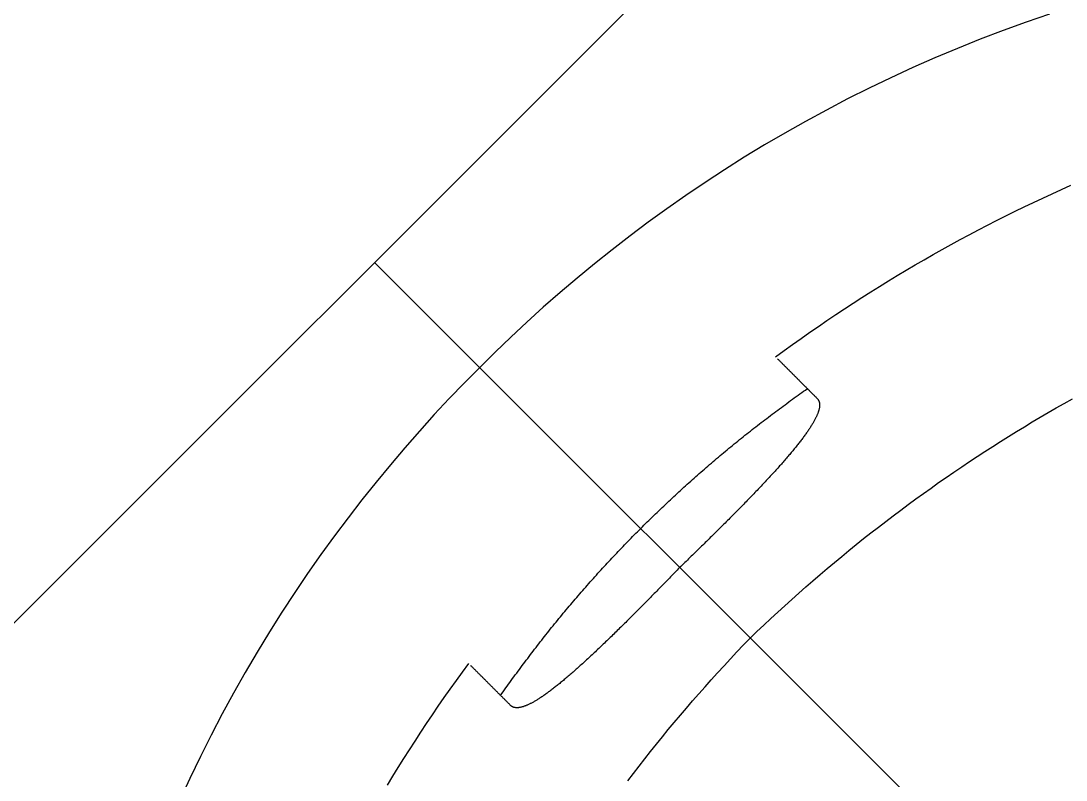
# Model space of a CAD drawing. Header units: metres. Extents: x 630750 to 860239, y 578133 to 726633.
# Drawn here: x 708228.69 to 708245.55, y 673601.86 to 673614.12 of the extents above; entities that cross this region are included whole.
import ezdxf

# ---------------------------------------------------------------- set-up
doc = ezdxf.new("R2010")
doc.units = ezdxf.units.M
doc.header["$LTSCALE"] = 300
doc.linetypes.add('3$0$업무시설_xr-base$0$CONTINOUS', pattern=[0])
for name, color, linetype in [('3$0$A-CON', 2, 'Continuous'), ('3$0$A-WALL-CONC', 2, 'Continuous'), ('3$0$KUK-TOILET-fu', 6, 'Continuous')]:
    doc.layers.add(name, color=color, linetype=linetype)

# ---------------------------------------------------------------- blocks, each defined once
blk = doc.blocks.new('3$0$con2')
at = {"layer": '3$0$A-WALL-CONC', "linetype": '3$0$업무시설_xr-base$0$CONTINOUS'}
h = blk.add_hatch(color=251, dxfattribs=at)
h.dxf.hatch_style = 1
edge = h.paths.add_edge_path(flags=17)
edge.add_arc((-134345.858, -276172.156), 450, 0, 360)
h.paths.add_polyline_path([(-156156.583, -311179.88), (-156334.967, -311089.442), (-156922.815, -312248.94), (-156744.43, -312339.378)], flags=16)
h.paths.add_polyline_path([(-157332.277, -313498.876), (-157510.662, -313408.438), (-158053.29, -314478.744), (-157874.905, -314569.182)], flags=16)
h.paths.add_polyline_path([(-94657.594, -334034.689), (-94715.668, -334226.072), (-93739.615, -334522.248), (-93681.541, -334330.865)], flags=17)
h.paths.add_polyline_path([(-111499.305, -328924.21), (-111557.378, -329115.593), (-110581.325, -329411.769), (-110523.251, -329220.386)], flags=17)
h.paths.add_polyline_path([(-109394.092, -329563.02), (-109452.165, -329754.403), (-108476.112, -330050.579), (-108418.038, -329859.196)], flags=17)
h.paths.add_polyline_path([(-107288.879, -330201.83), (-107346.952, -330393.213), (-106370.899, -330689.389), (-106312.825, -330498.006)], flags=17)
h.paths.add_polyline_path([(-105183.666, -330840.64), (-105241.739, -331032.023), (-104265.686, -331328.199), (-104207.612, -331136.816)], flags=17)
h.paths.add_polyline_path([(-103078.453, -331479.45), (-103136.526, -331670.833), (-102160.473, -331967.009), (-102102.399, -331775.626)], flags=16)
h.paths.add_polyline_path([(-100973.24, -332118.26), (-101031.313, -332309.643), (-100055.26, -332605.819), (-99997.186, -332414.436)], flags=16)
h.paths.add_polyline_path([(-98868.027, -332757.07), (-98926.1, -332948.453), (-97950.047, -333244.629), (-97891.973, -333053.246)], flags=16)
h.paths.add_polyline_path([(-96762.814, -333395.88), (-96820.887, -333587.263), (-95844.834, -333883.439), (-95786.76, -333692.056)], flags=16)
edge = h.paths.add_edge_path(flags=17)
edge.add_arc((-134345.856, -286072.182), 450, 0, 360)
h.paths.add_polyline_path([(-143845.859, -275922.157), (-143845.859, -275872.157), (-144545.853, -275872.157), (-144545.853, -286422.157), (-141345.854, -286422.157), (-141345.854, -286222.157), (-143845.853, -286222.157), (-143845.853, -285772.161), (-144345.853, -285772.161), (-144345.853, -276572.157), (-143845.853, -276572.157), (-143845.853, -276122.157), (-141745.853, -276122.157), (-141345.854, -276122.157), (-141345.854, -275922.157)], flags=17)
h.paths.add_polyline_path([(-104645.857, -260722.156), (-107545.856, -260722.155), (-107545.856, -260922.155), (-104645.857, -260922.156)], flags=16)
h.paths.add_polyline_path([(-105845.857, -322372.155), (-105845.857, -325422.155), (-105555.857, -325422.155), (-105555.857, -325222.155), (-105645.857, -325222.155), (-105645.857, -322572.155), (-99445.857, -322572.155), (-99445.857, -325222.155), (-104555.857, -325222.155), (-104555.857, -325422.155), (-99245.857, -325422.155), (-99245.857, -322372.155)], flags=17)
edge = h.paths.add_edge_path(flags=17)
edge.add_arc((-99495.856, -295972.156), 450, 0, 360)
edge = h.paths.add_edge_path(flags=17)
edge.add_arc((-114495.858, -312472.156), 450, 0, 360)
edge = h.paths.add_edge_path(flags=17)
edge.add_arc((-114495.858, -319072.156), 450, 0, 360)
edge = h.paths.add_edge_path(flags=16)
edge.add_arc((-114545.858, -327472.156), 400, 0, 360)
h.paths.add_polyline_path([(-99895.856, -302172.155), (-99095.856, -302172.155), (-99095.856, -302972.155), (-99895.856, -302972.155)], flags=17)
h.paths.add_polyline_path([(-92295.858, -302072.156), (-91595.858, -302072.156), (-91595.858, -303072.156), (-92295.858, -303072.156)], flags=17)
h.paths.add_polyline_path([(-92295.858, -311972.156), (-91595.858, -311972.156), (-91595.858, -312972.156), (-92295.858, -312972.156)], flags=17)
edge = h.paths.add_edge_path()
edge.add_arc((-127717.72, -334910.624), 400, 0, 360)
h.paths.add_polyline_path([(-166745.858, -285572.156), (-165945.858, -285572.156), (-165945.858, -286372.156), (-166745.858, -286372.156)], flags=16)
h.paths.add_polyline_path([(-151620.101, -327239.629), (-152385.633, -327007.334), (-152617.927, -327772.866), (-151852.395, -328005.161)], flags=16)
h.paths.add_polyline_path([(-164251.379, -323406.769), (-165016.911, -323174.474), (-165249.205, -323940.006), (-164483.673, -324172.301)], flags=17)
h.paths.add_polyline_path([(-165728.136, -305715.747), (-166493.668, -305483.453), (-166725.962, -306248.985), (-165960.43, -306481.279)], flags=16)
h.paths.add_polyline_path([(-170567.018, -321490.339), (-171332.55, -321258.044), (-171564.844, -322023.576), (-170799.312, -322255.871)], flags=17)
h.paths.add_polyline_path([(-166745.856, -295572.154), (-165945.856, -295572.154), (-165945.856, -296372.154), (-166745.856, -296372.154)], flags=16)
edge = h.paths.add_edge_path(flags=16)
edge.add_arc((-137840, -314543.935), 450, 0, 360)
edge = h.paths.add_edge_path(flags=16)
edge.add_arc((-128366.542, -317418.58), 450, 0, 360)
h.paths.add_polyline_path([(-146814.546, -311402.673), (-147580.078, -311170.379), (-147812.373, -311935.911), (-147046.841, -312168.205)], flags=16)
h.paths.add_polyline_path([(-182399.099, -318004.491), (-183068.939, -317801.233), (-183272.197, -318471.073), (-182602.357, -318674.331)], flags=16)
h.paths.add_polyline_path([(-183245.858, -305522.156), (-182545.858, -305522.156), (-182545.858, -306222.156), (-183245.858, -306222.156)], flags=16)
h.paths.add_polyline_path([(-183245.858, -295622.156), (-182545.858, -295622.156), (-182545.858, -296322.156), (-183245.858, -296322.156)], flags=17)
h.paths.add_polyline_path([(-183245.858, -285722.156), (-182545.858, -285722.156), (-182545.858, -286422.156), (-183245.858, -286422.156)], flags=17)
h.paths.add_polyline_path([(-183245.858, -280472.154), (-182545.858, -280472.154), (-182545.858, -281172.154), (-183245.858, -281172.154)], flags=17)
h.paths.add_polyline_path([(-167847.824, -312701.227), (-168613.356, -312468.932), (-168845.65, -313234.464), (-168080.118, -313466.759)], flags=17)
h.paths.add_polyline_path([(-173995.858, -310859.87), (-173195.858, -310859.87), (-173195.858, -311659.87), (-173995.858, -311659.87)], flags=16)
h.paths.add_polyline_path([(-173995.858, -305472.156), (-173195.858, -305472.156), (-173195.858, -306272.156), (-173995.858, -306272.156)], flags=16)
edge = h.paths.add_edge_path(flags=17)
edge.add_arc((-130500.747, -324451.906), 450, 0, 360)
edge = h.paths.add_edge_path(flags=17)
edge.add_arc((-139974.207, -321577.262), 450, 0, 360)
h.paths.add_polyline_path([(-148948.752, -318435.999), (-149714.284, -318203.704), (-149946.579, -318969.236), (-149181.047, -319201.531)], flags=16)
h.paths.add_polyline_path([(-173995.858, -295572.156), (-173195.858, -295572.156), (-173195.858, -296372.156), (-173995.858, -296372.156)], flags=16)
h.paths.add_polyline_path([(-173995.858, -285672.156), (-173195.858, -285672.156), (-173195.858, -286472.156), (-173995.858, -286472.156)], flags=16)
h.paths.add_polyline_path([(-164445.853, -276572.156), (-163645.853, -276572.156), (-163645.853, -275772.156), (-164445.853, -275772.156)], flags=16)
h.paths.add_polyline_path([(-173945.858, -276472.156), (-173345.858, -276472.156), (-173345.858, -275872.156), (-173945.858, -275872.156)], flags=17)
h.paths.add_polyline_path([(-144645.853, -302172.155), (-143845.853, -302172.155), (-143845.853, -302972.155), (-144645.853, -302972.155)], flags=17)
h.paths.add_polyline_path([(-144645.853, -295572.155), (-143845.853, -295572.155), (-143845.853, -296372.155), (-144645.853, -296372.155)], flags=16)
h.paths.add_polyline_path([(-99845.856, -327072.155), (-99045.856, -327072.155), (-99045.856, -327872.155), (-99845.856, -327872.155)], flags=16)
h.paths.add_polyline_path([(-154445.853, -302272.155), (-153845.853, -302272.155), (-153845.853, -302872.155), (-154445.853, -302872.155)], flags=17)
edge = h.paths.add_edge_path(flags=17)
edge.add_arc((-124445.856, -286072.156), 350, 0, 360)
edge = h.paths.add_edge_path(flags=17)
edge.add_arc((-124445.856, -295972.155), 350, 0, 360)
edge = h.paths.add_edge_path(flags=17)
edge.add_arc((-134345.855, -302572.155), 350, 0, 360)
edge = h.paths.add_edge_path(flags=17)
edge.add_arc((-134345.855, -295972.155), 350, 0, 360)
h.paths.add_polyline_path([(-92345.858, -253222.152), (-91645.858, -253222.152), (-91645.858, -253922.152), (-92345.858, -253922.152)], flags=17)
h.paths.add_polyline_path([(-173995.858, -253222.152), (-173295.858, -253222.152), (-173295.858, -253922.152), (-173995.858, -253922.152)], flags=17)
h.paths.add_polyline_path([(-92345.858, -333872.156), (-91645.858, -333872.156), (-91645.858, -334572.156), (-92345.858, -334572.156)], flags=17)
h.paths.add_polyline_path([(-92395.858, -327072.156), (-91645.858, -327072.156), (-91645.858, -327872.156), (-92395.858, -327872.156)], flags=16)
h.paths.add_polyline_path([(-92295.858, -318572.156), (-91595.858, -318572.156), (-91595.858, -319572.156), (-92295.858, -319572.156)], flags=17)
edge = h.paths.add_edge_path(flags=17)
edge.add_arc((-107945.858, -329272.156), 450, 0, 360)
edge = h.paths.add_edge_path(flags=17)
edge.add_arc((-107945.858, -295972.156), 500, 0, 360)
h.paths.add_polyline_path([(-108345.858, -318572.156), (-107545.858, -318572.156), (-107545.858, -319572.156), (-108345.858, -319572.156)], flags=17)
h.paths.add_polyline_path([(-108345.858, -311972.156), (-107545.858, -311972.156), (-107545.858, -312972.156), (-108345.858, -312972.156)], flags=17)
h.paths.add_polyline_path([(-108345.858, -302072.156), (-107545.858, -302072.156), (-107545.858, -303072.156), (-108345.858, -303072.156)], flags=17)
h.paths.add_polyline_path([(-124845.86, -253172.156), (-124045.86, -253172.156), (-124045.86, -253972.156), (-124845.86, -253972.156)], flags=17)
h.paths.add_polyline_path([(-144645.858, -253172.156), (-143845.858, -253172.156), (-143845.858, -253972.156), (-144645.858, -253972.156)], flags=17)
h.paths.add_polyline_path([(-164445.607, -253172.156), (-163645.607, -253172.156), (-163645.607, -253972.156), (-164445.607, -253972.156)], flags=17)
h.paths.add_polyline_path([(-114945.858, -253172.156), (-114145.858, -253172.156), (-114145.858, -253972.156), (-114945.858, -253972.156)], flags=17)
h.paths.add_polyline_path([(-134645.858, -253272.156), (-134045.858, -253272.156), (-134045.858, -253872.156), (-134645.858, -253872.156)], flags=17)
h.paths.add_polyline_path([(-154445.858, -253272.156), (-153845.858, -253272.156), (-153845.858, -253872.156), (-154445.858, -253872.156)], flags=17)
h.paths.add_polyline_path([(-99745.858, -253272.156), (-99145.858, -253272.156), (-99145.858, -253872.156), (-99745.858, -253872.156)], flags=17)
h.paths.add_polyline_path([(-108345.858, -253172.156), (-107545.858, -253172.156), (-107545.858, -253972.156), (-108345.858, -253972.156)], flags=17)
h.paths.add_polyline_path([(-92295.858, -295622.156), (-91595.858, -295622.156), (-91595.858, -296322.156), (-92295.858, -296322.156)], flags=17)
h.paths.add_polyline_path([(-92295.858, -285722.156), (-91595.858, -285722.156), (-91595.858, -286422.156), (-92295.858, -286422.156)], flags=17)
h.paths.add_polyline_path([(-92295.858, -275822.156), (-91595.858, -275822.156), (-91595.858, -276522.156), (-92295.858, -276522.156)], flags=17)
h.paths.add_polyline_path([(-92295.858, -269222.156), (-91595.858, -269222.156), (-91595.858, -269922.156), (-92295.858, -269922.156)], flags=17)
h.paths.add_polyline_path([(-92295.858, -260722.156), (-91595.858, -260722.156), (-91595.858, -261422.156), (-92295.858, -261422.156)], flags=17)
h.paths.add_polyline_path([(-99845.858, -331472.156), (-99045.858, -331472.156), (-99045.858, -332272.156), (-99845.858, -332272.156)], flags=16)
h.paths.add_polyline_path([(-114945.858, -285672.156), (-114145.858, -285672.156), (-114145.858, -286472.156), (-114945.858, -286472.156)], flags=16)
h.paths.add_polyline_path([(-174045.858, -269172.156), (-173245.858, -269172.156), (-173245.858, -269972.156), (-174045.858, -269972.156)], flags=16)
h.paths.add_polyline_path([(-174045.858, -260672.156), (-173245.858, -260672.156), (-173245.858, -261472.156), (-174045.858, -261472.156)], flags=16)
edge = h.paths.add_edge_path(flags=17)
edge.add_arc((-124445.858, -276172.156), 450, 0, 360)
edge = h.paths.add_edge_path(flags=17)
edge.add_arc((-114545.858, -295972.156), 450, 0, 360)
edge = h.paths.add_edge_path(flags=17)
edge.add_arc((-114545.858, -302572.156), 450, 0, 360)
h.paths.add_polyline_path([(-114945.858, -269172.156), (-114145.858, -269172.156), (-114145.858, -269972.156), (-114945.858, -269972.156)], flags=16)
h.paths.add_polyline_path([(-100595.858, -260722.156), (-99795.858, -260722.156), (-99795.858, -261522.156), (-100595.858, -261522.156)], flags=17)
h.paths.add_polyline_path([(-114945.858, -260672.156), (-114145.858, -260672.156), (-114145.858, -261472.156), (-114945.858, -261472.156)], flags=16)
h.paths.add_polyline_path([(-108345.856, -285672.155), (-107545.856, -285672.155), (-107545.856, -286472.155), (-108345.856, -286472.155)], flags=16)
h.paths.add_polyline_path([(-99895.856, -285672.155), (-99095.856, -285672.155), (-99095.856, -286472.155), (-99895.856, -286472.155)], flags=16)
h.paths.add_polyline_path([(-99895.856, -275772.155), (-99095.856, -275772.155), (-99095.856, -276572.155), (-99895.856, -276572.155)], flags=16)
h.paths.add_polyline_path([(-108345.856, -275772.155), (-107545.856, -275772.155), (-107545.856, -276572.155), (-108345.856, -276572.155)], flags=16)
h.paths.add_polyline_path([(-114945.856, -275772.155), (-114145.856, -275772.155), (-114145.856, -276572.155), (-114945.856, -276572.155)], flags=16)
h.paths.add_polyline_path([(-124845.856, -260672.155), (-124045.856, -260672.155), (-124045.856, -261472.155), (-124845.856, -261472.155)], flags=16)
h.paths.add_polyline_path([(-134745.856, -260672.155), (-133945.856, -260672.155), (-133945.856, -261472.155), (-134745.856, -261472.155)], flags=16)
h.paths.add_polyline_path([(-144645.856, -260672.155), (-143845.856, -260672.155), (-143845.856, -261472.155), (-144645.856, -261472.155)], flags=16)
h.paths.add_polyline_path([(-154545.856, -260672.155), (-153745.856, -260672.155), (-153745.856, -261472.155), (-154545.856, -261472.155)], flags=16)
h.paths.add_polyline_path([(-154545.856, -269172.155), (-153745.856, -269172.155), (-153745.856, -269972.155), (-154545.856, -269972.155)], flags=16)
h.paths.add_polyline_path([(-144645.856, -269172.155), (-143845.856, -269172.155), (-143845.856, -269972.155), (-144645.856, -269972.155)], flags=16)
h.paths.add_polyline_path([(-134745.856, -269172.155), (-133945.856, -269172.155), (-133945.856, -269972.155), (-134745.856, -269972.155)], flags=16)
h.paths.add_polyline_path([(-124845.856, -269172.155), (-124045.856, -269172.155), (-124045.856, -269972.155), (-124845.856, -269972.155)], flags=16)
h.paths.add_polyline_path([(-99895.856, -269172.155), (-99095.856, -269172.155), (-99095.856, -269972.155), (-99895.856, -269972.155)], flags=16)
edge = h.paths.add_edge_path(flags=17)
edge.add_arc((-142631.076, -330333.035), 450, 0, 360)
h.paths.add_polyline_path([(-92245.856, -248122.155), (-91645.856, -248122.155), (-91645.856, -248722.155), (-92245.856, -248722.155)], flags=16)
h.paths.add_polyline_path([(-154545.853, -275772.155), (-153745.853, -275772.155), (-153745.853, -276572.155), (-154545.853, -276572.155)], flags=16)
h.paths.add_polyline_path([(-181495.856, -275872.155), (-180895.856, -275872.155), (-180895.856, -276472.155), (-181495.856, -276472.155)], flags=17)
h.paths.add_polyline_path([(-181495.856, -269272.155), (-180895.856, -269272.155), (-180895.856, -269872.155), (-181495.856, -269872.155)], flags=17)
h.paths.add_polyline_path([(-181495.856, -260772.155), (-180895.856, -260772.155), (-180895.856, -261372.155), (-181495.856, -261372.155)], flags=17)
h.paths.add_polyline_path([(-99745.856, -248122.155), (-99145.856, -248122.155), (-99145.856, -248722.155), (-99745.856, -248722.155)], flags=16)
h.paths.add_polyline_path([(-108245.856, -248122.155), (-107645.856, -248122.155), (-107645.856, -248722.155), (-108245.856, -248722.155)], flags=16)
h.paths.add_polyline_path([(-114845.856, -248122.155), (-114245.856, -248122.155), (-114245.856, -248722.155), (-114845.856, -248722.155)], flags=16)
h.paths.add_polyline_path([(-124745.856, -248122.155), (-124145.856, -248122.155), (-124145.856, -248722.155), (-124745.856, -248722.155)], flags=16)
h.paths.add_polyline_path([(-134645.856, -248122.155), (-134045.856, -248122.155), (-134045.856, -248722.155), (-134645.856, -248722.155)], flags=16)
h.paths.add_polyline_path([(-144545.856, -248122.155), (-143945.856, -248122.155), (-143945.856, -248722.155), (-144545.856, -248722.155)], flags=16)
h.paths.add_polyline_path([(-154445.856, -248122.155), (-153845.856, -248122.155), (-153845.856, -248722.155), (-154445.856, -248722.155)], flags=16)
h.paths.add_polyline_path([(-164345.856, -248122.155), (-163745.856, -248122.155), (-163745.856, -248722.155), (-164345.856, -248722.155)], flags=16)
h.paths.add_polyline_path([(-173945.856, -248122.155), (-173345.856, -248122.155), (-173345.856, -248722.155), (-173945.856, -248722.155)], flags=16)
h.paths.add_polyline_path([(-181495.856, -248122.155), (-180895.856, -248122.155), (-180895.856, -248722.155), (-181495.856, -248722.155)], flags=17)
h.paths.add_polyline_path([(-156129.819, -308837.283), (-156275.205, -309124.049), (-155530.069, -309501.822), (-155767.469, -309970.08), (-155589.079, -310060.508), (-155031.87, -308961.442), (-158742.65, -307835.436), (-158800.724, -308026.819), (-158705.032, -308055.856), (-159053.474, -309204.154), (-159149.166, -309175.117), (-159207.239, -309366.5), (-159111.548, -309395.537), (-160940.867, -315424.101), (-163476.692, -314654.625), (-161647.373, -308626.061), (-160164.154, -309076.131), (-160106.081, -308884.748), (-161589.299, -308434.678), (-161240.857, -307286.38), (-159757.639, -307736.451), (-159699.565, -307545.068), (-161374.166, -307036.923), (-163726.149, -314787.935), (-158751.162, -316297.554), (-158462.755, -315728.692), (-158641.134, -315638.244), (-158853.666, -316057.445), (-160749.484, -315482.175), (-158513.649, -308113.929)], flags=16)
h.paths.add_polyline_path([(-164195.856, -268622.155), (-164395.856, -268622.155), (-164395.856, -260722.155), (-161345.856, -260722.155), (-161345.856, -269922.155), (-164395.856, -269922.155), (-164395.856, -269622.155), (-164195.856, -269622.155), (-164195.856, -269722.155), (-161545.856, -269722.155), (-161545.856, -267322.155), (-163095.856, -267322.155), (-163095.856, -267122.155), (-161545.856, -267122.155), (-161545.856, -260922.155), (-164195.856, -260922.155), (-164195.856, -267122.155), (-164095.856, -267122.155), (-164095.856, -267322.155), (-164195.856, -267322.155)], flags=16)
h.paths.add_polyline_path([(-133745.855, -297419.015), (-133445.855, -297419.015), (-133445.858, -294772.158), (-133745.858, -294772.158)], flags=16)
h.paths.add_polyline_path([(-174045.856, -269972.155), (-174045.856, -269172.155), (-173245.856, -269172.155), (-173245.856, -269972.155)], flags=16)
edge = h.paths.add_edge_path()
edge.add_line((-92095.862, -249472.154), (-92095.867, -249672.154))
edge.add_line((-92095.862, -249472.154), (-92095.862, -249672.154))
edge.add_line((-92095.862, -249472.154), (-92095.857, -249672.154))
edge.add_line((-107745.856, -269122.154), (-107945.856, -269122.154))
edge.add_line((-107945.856, -266622.156), (-107745.856, -266622.156))
edge.add_line((-107945.856, -265972.156), (-107945.857, -266622.156))
edge.add_line((-107945.856, -269122.154), (-107945.856, -269672.156))
edge.add_line((-107745.856, -269472.156), (-107745.856, -269122.154))
edge.add_line((-107745.857, -266622.156), (-107745.856, -265972.156))
edge.add_arc((-131699.447, -252472.154), 9200, 49.5048679, 89.9999998)
edge.add_line((-91895.856, -331197.156), (-91595.858, -331197.156))
edge.add_line((-91595.858, -321272.156), (-91895.856, -321272.156))
edge.add_line((-102295.856, -264497.155), (-102095.856, -264497.155))
edge.add_line((-102295.856, -263497.155), (-102095.856, -263497.155))
edge.add_line((-102095.856, -264497.155), (-102095.856, -264872.155))
edge.add_line((-102095.856, -262922.155), (-102095.856, -263497.155))
edge.add_line((-102295.856, -264497.155), (-102295.856, -264672.155))
edge.add_line((-102295.856, -263122.155), (-102295.856, -263497.155))
edge.add_line((-102095.856, -264872.155), (-103745.856, -264872.155))
edge.add_line((-102295.856, -264672.155), (-103745.856, -264672.155))
edge.add_line((-112628.464, -328581.576), (-113861.43, -328207.442))
edge.add_line((-112686.538, -328772.959), (-112628.464, -328581.576))
edge.add_line((-113989.848, -328377.48), (-112686.538, -328772.959))
edge.add_line((-91895.856, -334572.156), (-91895.856, -334872.719))
edge.add_line((-91895.856, -334872.719), (-92552.38, -334673.502))
edge.add_line((-91595.858, -321272.156), (-91595.856, -257872.019))
edge.add_line((-91645.858, -327872.156), (-91595.858, -327872.156))
edge.add_line((-91595.858, -327872.156), (-91595.858, -326772.156))
edge.add_line((-92552.38, -334673.502), (-92610.454, -334864.885))
edge.add_line((-92610.454, -334864.885), (-91595.858, -335172.756))
edge.add_line((-91595.858, -335172.756), (-91595.858, -331197.156))
edge.add_line((-113989.848, -328504.281), (-113989.848, -328377.48))
edge.add_line((-114139.848, -328504.281), (-114139.848, -328154.58))
edge.add_line((-114212.746, -327693.597), (-113861.43, -328207.442))
edge.add_line((-114363.142, -327827.985), (-114139.848, -328154.58))
edge.add_line((-114139.848, -328504.281), (-113989.848, -328504.281))
edge.add_line((-91595.858, -326772.156), (-91895.856, -326772.156))
edge.add_line((-180895.854, -299322.155), (-182995.856, -299322.155))
edge.add_line((-180895.854, -299022.155), (-180895.854, -299322.155))
edge.add_line((-182995.856, -299022.155), (-180895.854, -299022.155))
edge.add_line((-180895.856, -304122.155), (-180895.856, -304422.155))
edge.add_line((-180895.856, -287122.155), (-182995.858, -287122.155))
edge.add_line((-180895.856, -287422.155), (-180895.856, -287122.155))
edge.add_line((-182995.858, -287422.155), (-180895.856, -287422.155))
edge.add_line((-180895.856, -293072.155), (-182995.857, -293072.155))
edge.add_line((-180895.856, -292772.155), (-180895.856, -293072.155))
edge.add_line((-182995.858, -292772.155), (-180895.856, -292772.155))
edge.add_line((-180895.856, -304422.155), (-182995.856, -304422.155))
edge.add_line((-182995.856, -304122.155), (-180895.856, -304122.155))
edge.add_line((-91595.858, -331197.156), (-91595.858, -335172.756))
edge.add_line((-91595.858, -257872.148), (-91595.858, -321272.156))
edge.add_line((-92095.862, -249472.154), (-92095.854, -249672.154))
edge.add_line((-89395.607, -249672.154), (-92095.854, -249672.154))
edge.add_line((-89395.615, -249472.154), (-92095.862, -249472.154))
edge.add_line((-125725.12, -245475.676), (-122586.818, -248122.155))
edge.add_line((-128045.858, -242472.155), (-121345.859, -248122.155))
edge.add_line((-144945.858, -243272.155), (-131695.93, -243272.155))
edge.add_line((-145745.858, -242472.155), (-128045.858, -242472.155))
edge.add_line((-144945.858, -248122.155), (-144945.858, -243272.155))
edge.add_line((-145745.858, -248122.155), (-145745.858, -242472.155))
edge.add_line((-183095.921, -306222.156), (-183095.94, -313624.25))
edge.add_line((-183295.857, -313624.25), (-183095.857, -313624.25))
edge.add_line((-89395.607, -248522.152), (-91645.854, -248522.152))
edge.add_line((-92095.856, -257472.146), (-89395.607, -257472.146))
edge.add_line((-91595.856, -257872.146), (-88995.607, -257872.146))
edge.add_line((-89395.607, -249672.154), (-89395.607, -257472.146))
edge.add_line((-89395.607, -248522.152), (-89395.615, -249472.154))
edge.add_line((-88995.607, -248122.152), (-88995.607, -257872.146))
edge.add_line((-88995.607, -248122.152), (-91645.856, -248122.152))
edge.add_line((-102295.856, -263122.155), (-103745.856, -263122.155))
edge.add_line((-102095.856, -262922.155), (-103745.856, -262922.155))
edge.add_line((-99295.856, -275772.155), (-99295.856, -269972.155))
edge.add_line((-99095.856, -275772.155), (-99095.856, -269972.155))
edge.add_line((-99295.856, -285672.155), (-99295.856, -276572.155))
edge.add_line((-99095.856, -285672.155), (-99095.856, -276572.155))
edge.add_line((-99295.856, -290172.155), (-99095.856, -290172.155))
edge.add_line((-183245.856, -306222.155), (-183295.921, -306222.155))
edge.add_line((-111745.856, -265972.155), (-107945.856, -265972.155))
edge.add_line((-111745.856, -262022.155), (-111745.856, -265972.155))
edge.add_line((-111545.856, -262022.155), (-111745.856, -262022.155))
edge.add_line((-111545.856, -262922.155), (-111545.856, -262022.155))
edge.add_line((-111445.856, -262922.155), (-111545.856, -262922.155))
edge.add_line((-111445.856, -263122.155), (-111445.856, -262922.155))
edge.add_line((-111545.856, -263122.155), (-111445.856, -263122.155))
edge.add_line((-111545.856, -265772.155), (-111545.856, -263122.155))
edge.add_line((-103945.856, -265772.155), (-111545.856, -265772.155))
edge.add_line((-103945.856, -263122.155), (-103945.856, -265772.155))
edge.add_line((-110445.856, -263122.155), (-103945.856, -263122.155))
edge.add_line((-110445.856, -262922.155), (-110445.856, -263122.155))
edge.add_line((-109295.856, -262922.155), (-110445.856, -262922.155))
edge.add_line((-109295.856, -260922.155), (-109295.856, -262922.155))
edge.add_line((-111545.856, -260922.155), (-109295.856, -260922.155))
edge.add_line((-111545.856, -261022.155), (-111545.856, -260922.155))
edge.add_line((-111745.856, -261022.155), (-111545.856, -261022.155))
edge.add_line((-111745.856, -260722.155), (-111745.856, -261022.155))
edge.add_line((-108245.856, -260722.155), (-111745.856, -260722.155))
edge.add_line((-108245.856, -260922.155), (-108245.856, -260722.155))
edge.add_line((-109095.856, -260922.155), (-108245.856, -260922.155))
edge.add_line((-109095.856, -262922.155), (-109095.856, -260922.155))
edge.add_line((-103945.856, -262922.155), (-109095.856, -262922.155))
edge.add_line((-103945.856, -260722.156), (-103945.856, -262922.155))
edge.add_line((-103745.856, -260722.156), (-103945.856, -260722.156))
edge.add_line((-103745.856, -262922.155), (-103745.856, -260722.156))
edge.add_line((-103745.856, -264672.155), (-103745.856, -263122.155))
edge.add_line((-103745.856, -266622.156), (-103745.856, -264872.155))
edge.add_line((-103945.856, -266622.156), (-103745.856, -266622.156))
edge.add_line((-103945.856, -265972.155), (-103945.856, -266622.156))
edge.add_line((-107745.856, -265972.155), (-103945.856, -265972.155))
edge.add_line((-103745.857, -269157.76), (-103945.857, -269162.155))
edge.add_line((-103745.857, -269672.155), (-103745.857, -269157.76))
edge.add_line((-107945.856, -269672.155), (-103745.857, -269672.155))
edge.add_line((-103945.856, -269472.155), (-107745.856, -269472.155))
edge.add_line((-103945.856, -269162.155), (-103945.856, -269472.155))
edge.add_line((-173945.856, -248622.155), (-180895.856, -248622.155))
edge.add_line((-164345.856, -248622.155), (-173345.856, -248622.155))
edge.add_line((-154445.856, -248622.155), (-163745.856, -248622.155))
edge.add_line((-154445.856, -248122.155), (-181495.856, -248122.155))
edge.add_line((-144545.856, -248622.155), (-153845.856, -248622.155))
edge.add_line((-114845.856, -248622.155), (-124145.856, -248622.155))
edge.add_line((-108245.856, -248622.155), (-114245.856, -248622.155))
edge.add_line((-99745.856, -248622.155), (-107645.856, -248622.155))
edge.add_line((-92245.856, -248622.155), (-99145.856, -248622.155))
edge.add_line((-145745.858, -248122.155), (-153845.856, -248122.155))
edge.add_line((-144545.856, -248122.155), (-144945.858, -248122.155))
edge.add_line((-122586.818, -248122.155), (-124145.856, -248122.155))
edge.add_line((-91645.856, -248122.155), (-121345.859, -248122.155))
edge.add_line((-180995.858, -280772.154), (-182545.858, -280772.154))
edge.add_line((-181495.858, -280472.154), (-183295.858, -280472.154))
edge.add_line((-180995.857, -276472.155), (-180995.858, -280772.154))
edge.add_line((-180995.856, -269872.155), (-180995.857, -275872.155))
edge.add_line((-180995.856, -261372.155), (-180995.856, -269272.155))
edge.add_line((-180995.856, -248722.155), (-180995.856, -260772.155))
edge.add_line((-181495.856, -248122.155), (-181495.858, -280472.154))
edge.add_line((-91895.856, -331197.156), (-91895.856, -333872.156))
edge.add_line((-91895.856, -326772.156), (-91895.856, -327072.155))
edge.add_line((-91895.856, -319572.155), (-91895.856, -321272.156))
edge.add_line((-91895.856, -312972.155), (-91895.856, -318572.155))
edge.add_line((-91895.856, -303072.155), (-91895.856, -311972.155))
edge.add_line((-92095.856, -296322.156), (-92095.856, -302072.155))
edge.add_line((-92095.856, -286422.156), (-92095.856, -295622.156))
edge.add_line((-92095.856, -276522.156), (-92095.856, -285722.156))
edge.add_line((-92095.856, -269922.156), (-92095.856, -275822.156))
edge.add_line((-92095.856, -261422.156), (-92095.856, -269222.156))
edge.add_line((-92095.856, -257472.146), (-92095.856, -260722.156))
edge.add_line((-99095.856, -286472.155), (-99095.856, -290172.155))
edge.add_line((-99295.856, -286472.155), (-99295.856, -290172.155))
edge.add_line((-182995.856, -304422.155), (-182995.856, -305522.155))
edge.add_line((-182995.856, -299322.155), (-182995.856, -304122.155))
edge.add_line((-182995.856, -296322.155), (-182995.856, -299022.155))
edge.add_line((-182995.857, -293072.155), (-182995.856, -295622.155))
edge.add_line((-182995.858, -287422.155), (-182995.858, -292772.155))
edge.add_line((-182995.856, -286422.155), (-182995.858, -287122.155))
edge.add_line((-182995.856, -281172.154), (-182995.856, -285722.155))
edge.add_line((-183295.858, -280472.154), (-183295.857, -313624.25))
blk = doc.blocks.new('EETEEWEWTEW')
at = {"layer": '3$0$KUK-TOILET-fu', "color": 8}
for p, q in [((-87.0034, 124.188), (-127.5788, 83.6127)), ((-107.2211, 103.9703), (-90.2518, 87.0011))]:
    blk.add_line(p, q, dxfattribs=at)
for points in [[(-105.527, 102.276, 0), (-105.278, 102.522, 0), (-105.024, 102.766, 0), (-104.765, 103.008, 0), (-104.5, 103.247, 0), (-104.231, 103.483, 0), (-103.956, 103.717, 0), (-103.676, 103.948, 0), (-103.392, 104.175, 0), (-103.102, 104.399, 0), (-102.807, 104.62, 0), (-102.507, 104.837, 0), (-102.202, 105.051, 0), (-101.892, 105.26, 0), (-101.577, 105.466, 0), (-101.258, 105.668, 0), (-100.934, 105.865, 0), (-100.605, 106.058, 0), (-100.272, 106.246, 0), (-99.9344, 106.429, 0), (-99.5924, 106.608, 0), (-99.2461, 106.782, 0), (-98.8957, 106.95, 0), (-98.5411, 107.114, 0)], [(-98.786, 103.764, 0), (-98.9293, 103.677, 0), (-99.0721, 103.589, 0), (-99.2144, 103.5, 0), (-99.3563, 103.41, 0), (-99.4978, 103.319, 0), (-99.6387, 103.226, 0), (-99.7792, 103.133, 0), (-99.9192, 103.039, 0), (-100.059, 102.944, 0), (-100.198, 102.848, 0), (-100.336, 102.75, 0), (-100.474, 102.652, 0), (-100.611, 102.553, 0), (-100.748, 102.452, 0)], [(-98.8541, 99.8883, 0), (-98.9738, 99.7972, 0), (-99.0929, 99.7052, 0), (-99.2116, 99.6124, 0), (-99.3299, 99.5189, 0), (-99.4477, 99.4245, 0), (-99.565, 99.3294, 0), (-99.6819, 99.2335, 0), (-99.7984, 99.1367, 0), (-99.9143, 99.0392, 0), (-100.03, 98.9409, 0), (-100.145, 98.8418, 0), (-100.259, 98.7419, 0), (-100.373, 98.6412, 0), (-100.487, 98.5397, 0), (-100.6, 98.4374, 0), (-100.713, 98.3344, 0), (-100.825, 98.2305, 0), (-100.937, 98.1259, 0), (-101.048, 98.0205, 0), (-101.159, 97.9143, 0)], [(-100.077, 101.782, 0), (-100.083, 101.789, 0), (-100.09, 101.796, 0), (-100.097, 101.802, 0), (-100.104, 101.809, 0), (-100.11, 101.816, 0), (-100.117, 101.822, 0), (-100.124, 101.829, 0), (-100.13, 101.836, 0), (-100.137, 101.842, 0), (-100.144, 101.849, 0), (-100.151, 101.856, 0), (-100.157, 101.862, 0), (-100.164, 101.869, 0), (-100.171, 101.876, 0), (-100.177, 101.883, 0), (-100.184, 101.889, 0), (-100.191, 101.896, 0), (-100.197, 101.903, 0), (-100.204, 101.909, 0), (-100.211, 101.916, 0), (-100.218, 101.923, 0), (-100.224, 101.929, 0), (-100.231, 101.936, 0), (-100.238, 101.943, 0), (-100.244, 101.95, 0), (-100.251, 101.956, 0), (-100.258, 101.963, 0), (-100.265, 101.97, 0), (-100.271, 101.976, 0), (-100.278, 101.983, 0), (-100.285, 101.99, 0), (-100.291, 101.996, 0), (-100.298, 102.003, 0), (-100.305, 102.01, 0), (-100.312, 102.016, 0), (-100.318, 102.023, 0), (-100.325, 102.03, 0), (-100.332, 102.037, 0), (-100.338, 102.043, 0), (-100.345, 102.05, 0), (-100.352, 102.057, 0), (-100.358, 102.063, 0), (-100.365, 102.07, 0), (-100.372, 102.077, 0), (-100.379, 102.083, 0), (-100.385, 102.09, 0), (-100.392, 102.097, 0), (-100.399, 102.103, 0), (-100.405, 102.11, 0), (-100.412, 102.117, 0), (-100.419, 102.124, 0), (-100.426, 102.13, 0), (-100.432, 102.137, 0), (-100.439, 102.144, 0), (-100.446, 102.15, 0), (-100.452, 102.157, 0), (-100.459, 102.164, 0), (-100.466, 102.17, 0), (-100.472, 102.177, 0), (-100.479, 102.184, 0), (-100.486, 102.19, 0), (-100.493, 102.197, 0), (-100.499, 102.204, 0), (-100.506, 102.211, 0), (-100.513, 102.217, 0), (-100.519, 102.224, 0), (-100.526, 102.231, 0), (-100.533, 102.237, 0), (-100.54, 102.244, 0), (-100.546, 102.251, 0), (-100.553, 102.257, 0), (-100.56, 102.264, 0), (-100.566, 102.271, 0), (-100.573, 102.278, 0), (-100.58, 102.284, 0), (-100.586, 102.291, 0), (-100.593, 102.298, 0), (-100.6, 102.304, 0), (-100.607, 102.311, 0), (-100.613, 102.318, 0), (-100.62, 102.324, 0), (-100.627, 102.331, 0), (-100.633, 102.338, 0), (-100.64, 102.344, 0), (-100.647, 102.351, 0), (-100.654, 102.358, 0), (-100.66, 102.365, 0), (-100.667, 102.371, 0), (-100.674, 102.378, 0), (-100.68, 102.385, 0), (-100.687, 102.391, 0), (-100.694, 102.398, 0), (-100.7, 102.405, 0), (-100.707, 102.411, 0), (-100.714, 102.418, 0)], [(-111.228, 93.0846, 0), (-111.098, 93.4609, 0), (-110.963, 93.834, 0), (-110.822, 94.2036, 0), (-110.675, 94.5696, 0), (-110.523, 94.9319, 0), (-110.365, 95.2904, 0), (-110.201, 95.6449, 0), (-110.033, 95.9954, 0), (-109.859, 96.3417, 0), (-109.68, 96.6837, 0), (-109.497, 97.0213, 0), (-109.308, 97.3545, 0), (-109.116, 97.6832, 0), (-108.918, 98.0073, 0), (-108.717, 98.3266, 0), (-108.511, 98.6412, 0), (-108.301, 98.951, 0), (-108.088, 99.2559, 0), (-107.871, 99.5559, 0), (-107.65, 99.8509, 0), (-107.426, 100.141, 0), (-107.198, 100.426, 0), (-106.968, 100.706, 0), (-106.734, 100.98, 0), (-106.498, 101.25, 0), (-106.259, 101.514, 0), (-106.017, 101.773, 0), (-105.773, 102.027, 0), (-105.527, 102.276, 0)], [(-100.233, 101.938, 0), (-100.263, 101.917, 0), (-100.294, 101.895, 0), (-100.324, 101.874, 0), (-100.354, 101.853, 0), (-100.384, 101.831, 0), (-100.414, 101.81, 0), (-100.444, 101.788, 0), (-100.475, 101.766, 0), (-100.505, 101.745, 0), (-100.535, 101.723, 0), (-100.565, 101.701, 0), (-100.594, 101.679, 0), (-100.624, 101.657, 0), (-100.654, 101.635, 0), (-100.684, 101.613, 0), (-100.714, 101.591, 0), (-100.744, 101.569, 0), (-100.773, 101.547, 0), (-100.803, 101.525, 0), (-100.832, 101.502, 0), (-100.862, 101.48, 0), (-100.892, 101.458, 0), (-100.921, 101.435, 0), (-100.95, 101.413, 0), (-100.98, 101.39, 0), (-101.009, 101.367, 0), (-101.039, 101.345, 0), (-101.068, 101.322, 0), (-101.097, 101.299, 0), (-101.126, 101.276, 0), (-101.155, 101.253, 0), (-101.185, 101.23, 0), (-101.214, 101.207, 0), (-101.243, 101.184, 0), (-101.272, 101.161, 0), (-101.301, 101.138, 0), (-101.33, 101.115, 0), (-101.358, 101.091, 0), (-101.387, 101.068, 0), (-101.416, 101.044, 0), (-101.445, 101.021, 0), (-101.473, 100.997, 0), (-101.502, 100.974, 0), (-101.531, 100.95, 0), (-101.559, 100.927, 0), (-101.588, 100.903, 0), (-101.616, 100.879, 0), (-101.645, 100.855, 0), (-101.673, 100.831, 0), (-101.701, 100.807, 0), (-101.73, 100.783, 0), (-101.758, 100.759, 0), (-101.786, 100.735, 0), (-101.814, 100.711, 0), (-101.842, 100.687, 0), (-101.871, 100.663, 0), (-101.899, 100.638, 0), (-101.927, 100.614, 0), (-101.954, 100.59, 0), (-101.982, 100.565, 0), (-102.01, 100.541, 0), (-102.038, 100.516, 0), (-102.066, 100.492, 0), (-102.094, 100.467, 0), (-102.121, 100.442, 0), (-102.149, 100.417, 0), (-102.176, 100.393, 0), (-102.204, 100.368, 0), (-102.231, 100.343, 0), (-102.259, 100.318, 0), (-102.286, 100.293, 0), (-102.313, 100.268, 0), (-102.341, 100.243, 0), (-102.368, 100.218, 0), (-102.395, 100.192, 0), (-102.422, 100.167, 0), (-102.449, 100.142, 0), (-102.476, 100.116, 0), (-102.503, 100.091, 0), (-102.53, 100.066, 0), (-102.557, 100.04, 0), (-102.584, 100.014, 0), (-102.611, 99.9889, 0), (-102.638, 99.9632, 0), (-102.664, 99.9375, 0), (-102.691, 99.9118, 0), (-102.718, 99.886, 0), (-102.744, 99.8602, 0), (-102.771, 99.8343, 0), (-102.797, 99.8084, 0), (-102.824, 99.7824, 0), (-102.85, 99.7564, 0), (-102.876, 99.7303, 0), (-102.903, 99.7042, 0), (-102.929, 99.678, 0)], [(-102.296, 99.0516, 0), (-102.275, 99.0721, 0), (-102.253, 99.0927, 0), (-102.232, 99.1132, 0), (-102.211, 99.1338, 0), (-102.19, 99.1543, 0), (-102.169, 99.1749, 0), (-102.148, 99.1954, 0), (-102.127, 99.2159, 0), (-102.106, 99.2364, 0), (-102.084, 99.2569, 0), (-102.063, 99.2774, 0), (-102.042, 99.2979, 0), (-102.022, 99.3184, 0), (-102.001, 99.3388, 0), (-101.98, 99.3593, 0), (-101.959, 99.3797, 0), (-101.938, 99.4001, 0), (-101.917, 99.4205, 0), (-101.896, 99.4409, 0), (-101.876, 99.4612, 0), (-101.855, 99.4816, 0), (-101.834, 99.5019, 0), (-101.814, 99.5221, 0), (-101.793, 99.5424, 0), (-101.773, 99.5626, 0), (-101.752, 99.5828, 0), (-101.732, 99.603, 0), (-101.712, 99.6232, 0), (-101.691, 99.6433, 0), (-101.671, 99.6634, 0), (-101.651, 99.6834, 0), (-101.631, 99.7034, 0), (-101.611, 99.7234, 0), (-101.591, 99.7434, 0), (-101.571, 99.7633, 0), (-101.551, 99.7831, 0), (-101.531, 99.803, 0), (-101.511, 99.8228, 0), (-101.491, 99.8425, 0), (-101.472, 99.8622, 0), (-101.452, 99.8819, 0), (-101.433, 99.9015, 0), (-101.413, 99.9211, 0), (-101.394, 99.9406, 0), (-101.375, 99.9601, 0), (-101.356, 99.9795, 0), (-101.337, 99.9989, 0), (-101.318, 100.018, 0), (-101.299, 100.038, 0), (-101.28, 100.057, 0), (-101.261, 100.076, 0), (-101.242, 100.095, 0), (-101.224, 100.114, 0), (-101.205, 100.133, 0), (-101.187, 100.152, 0), (-101.168, 100.171, 0), (-101.15, 100.19, 0), (-101.132, 100.209, 0), (-101.114, 100.227, 0), (-101.096, 100.246, 0), (-101.078, 100.264, 0), (-101.061, 100.283, 0), (-101.043, 100.301, 0), (-101.025, 100.32, 0), (-101.008, 100.338, 0), (-100.991, 100.356, 0), (-100.974, 100.374, 0), (-100.956, 100.392, 0), (-100.939, 100.41, 0), (-100.923, 100.428, 0), (-100.906, 100.446, 0), (-100.889, 100.464, 0), (-100.873, 100.482, 0), (-100.856, 100.499, 0), (-100.84, 100.517, 0), (-100.824, 100.534, 0), (-100.808, 100.552, 0), (-100.792, 100.569, 0), (-100.776, 100.586, 0), (-100.761, 100.603, 0), (-100.745, 100.62, 0), (-100.73, 100.637, 0), (-100.714, 100.654, 0), (-100.699, 100.671, 0), (-100.684, 100.688, 0), (-100.669, 100.704, 0), (-100.655, 100.721, 0), (-100.64, 100.737, 0), (-100.626, 100.754, 0), (-100.611, 100.77, 0), (-100.597, 100.786, 0), (-100.583, 100.802, 0), (-100.569, 100.818, 0), (-100.556, 100.834, 0), (-100.542, 100.849, 0), (-100.529, 100.865, 0), (-100.516, 100.88, 0), (-100.503, 100.896, 0), (-100.49, 100.911, 0), (-100.477, 100.926, 0), (-100.465, 100.941, 0), (-100.452, 100.956, 0), (-100.44, 100.971, 0), (-100.428, 100.985, 0), (-100.417, 101, 0), (-100.405, 101.014, 0), (-100.394, 101.028, 0), (-100.382, 101.042, 0), (-100.371, 101.056, 0), (-100.36, 101.07, 0), (-100.35, 101.084, 0), (-100.339, 101.098, 0), (-100.329, 101.111, 0), (-100.318, 101.124, 0), (-100.308, 101.138, 0), (-100.299, 101.151, 0), (-100.289, 101.164, 0), (-100.279, 101.177, 0), (-100.27, 101.19, 0), (-100.261, 101.202, 0), (-100.252, 101.215, 0), (-100.243, 101.227, 0), (-100.235, 101.239, 0), (-100.226, 101.252, 0), (-100.218, 101.264, 0), (-100.21, 101.275, 0), (-100.202, 101.287, 0), (-100.195, 101.299, 0), (-100.187, 101.31, 0), (-100.18, 101.322, 0), (-100.173, 101.333, 0), (-100.166, 101.344, 0), (-100.159, 101.355, 0), (-100.152, 101.366, 0), (-100.146, 101.377, 0), (-100.139, 101.388, 0), (-100.133, 101.398, 0), (-100.127, 101.409, 0), (-100.122, 101.419, 0), (-100.116, 101.429, 0), (-100.111, 101.439, 0), (-100.106, 101.449, 0), (-100.101, 101.459, 0), (-100.096, 101.469, 0), (-100.091, 101.478, 0), (-100.087, 101.488, 0), (-100.083, 101.497, 0), (-100.078, 101.506, 0), (-100.075, 101.515, 0), (-100.071, 101.524, 0), (-100.067, 101.533, 0), (-100.064, 101.542, 0), (-100.061, 101.55, 0), (-100.058, 101.559, 0), (-100.055, 101.567, 0), (-100.052, 101.575, 0), (-100.05, 101.583, 0), (-100.048, 101.591, 0), (-100.046, 101.599, 0), (-100.044, 101.606, 0), (-100.042, 101.614, 0), (-100.04, 101.621, 0), (-100.039, 101.629, 0), (-100.038, 101.636, 0), (-100.037, 101.643, 0), (-100.036, 101.65, 0), (-100.036, 101.657, 0), (-100.035, 101.663, 0), (-100.035, 101.67, 0), (-100.035, 101.676, 0), (-100.035, 101.683, 0), (-100.035, 101.689, 0), (-100.036, 101.695, 0), (-100.037, 101.701, 0), (-100.037, 101.707, 0), (-100.039, 101.712, 0), (-100.04, 101.718, 0), (-100.041, 101.723, 0), (-100.043, 101.729, 0), (-100.045, 101.734, 0), (-100.047, 101.739, 0), (-100.049, 101.744, 0), (-100.051, 101.748, 0), (-100.054, 101.753, 0), (-100.056, 101.758, 0), (-100.059, 101.762, 0), (-100.062, 101.766, 0), (-100.066, 101.77, 0), (-100.069, 101.774, 0), (-100.073, 101.778, 0), (-100.077, 101.782, 0)], [(-102.929, 99.678, 0), (-102.955, 99.6519, 0), (-102.981, 99.6257, 0), (-103.007, 99.5995, 0), (-103.033, 99.5732, 0), (-103.059, 99.5468, 0), (-103.085, 99.5204, 0), (-103.11, 99.494, 0), (-103.136, 99.4675, 0), (-103.162, 99.441, 0), (-103.188, 99.4144, 0), (-103.213, 99.3878, 0), (-103.239, 99.3611, 0), (-103.264, 99.3343, 0), (-103.29, 99.3076, 0), (-103.315, 99.2807, 0), (-103.341, 99.2538, 0), (-103.366, 99.2269, 0), (-103.391, 99.1999, 0), (-103.417, 99.1729, 0), (-103.442, 99.1458, 0), (-103.467, 99.1187, 0), (-103.492, 99.0916, 0), (-103.517, 99.0644, 0), (-103.542, 99.0371, 0), (-103.567, 99.0098, 0), (-103.592, 98.9824, 0), (-103.617, 98.955, 0), (-103.642, 98.9276, 0), (-103.666, 98.9001, 0), (-103.691, 98.8725, 0), (-103.716, 98.845, 0), (-103.74, 98.8173, 0), (-103.765, 98.7896, 0), (-103.789, 98.7619, 0), (-103.814, 98.7342, 0), (-103.838, 98.7063, 0), (-103.862, 98.6785, 0), (-103.887, 98.6506, 0), (-103.911, 98.6226, 0), (-103.935, 98.5946, 0), (-103.959, 98.5666, 0), (-103.983, 98.5385, 0), (-104.007, 98.5104, 0), (-104.031, 98.4822, 0), (-104.055, 98.454, 0), (-104.079, 98.4257, 0), (-104.103, 98.3974, 0), (-104.127, 98.369, 0), (-104.151, 98.3406, 0), (-104.174, 98.3122, 0), (-104.198, 98.2837, 0), (-104.222, 98.2552, 0), (-104.245, 98.2266, 0), (-104.268, 98.198, 0), (-104.292, 98.1693, 0), (-104.315, 98.1406, 0), (-104.339, 98.1119, 0), (-104.362, 98.0831, 0), (-104.385, 98.0543, 0), (-104.408, 98.0254, 0), (-104.431, 97.9965, 0), (-104.454, 97.9676, 0), (-104.477, 97.9386, 0), (-104.5, 97.9095, 0), (-104.523, 97.8805, 0), (-104.546, 97.8513, 0), (-104.569, 97.8222, 0), (-104.591, 97.793, 0), (-104.614, 97.7637, 0), (-104.637, 97.7345, 0), (-104.659, 97.7051, 0), (-104.682, 97.6758, 0), (-104.704, 97.6464, 0), (-104.726, 97.6169, 0), (-104.749, 97.5874, 0), (-104.771, 97.5579, 0), (-104.793, 97.5284, 0), (-104.815, 97.4988, 0), (-104.838, 97.4691, 0), (-104.86, 97.4394, 0), (-104.882, 97.4097, 0), (-104.904, 97.38, 0), (-104.925, 97.3502, 0), (-104.947, 97.3203, 0), (-104.969, 97.2905, 0), (-104.991, 97.2606, 0), (-105.012, 97.2306, 0), (-105.034, 97.2006, 0), (-105.055, 97.1706, 0), (-105.077, 97.1405, 0), (-105.098, 97.1104, 0), (-105.12, 97.0803, 0), (-105.141, 97.0501, 0), (-105.162, 97.0199, 0), (-105.184, 96.9897, 0)], [(-105.03, 96.836, 0), (-105.026, 96.8318, 0), (-105.022, 96.8277, 0), (-105.017, 96.8239, 0), (-105.013, 96.8203, 0), (-105.009, 96.8169, 0), (-105.004, 96.8137, 0), (-104.999, 96.8108, 0), (-104.994, 96.808, 0), (-104.989, 96.8055, 0), (-104.984, 96.8032, 0), (-104.979, 96.8011, 0), (-104.973, 96.7993, 0), (-104.967, 96.7976, 0), (-104.962, 96.7962, 0), (-104.956, 96.795, 0), (-104.95, 96.794, 0), (-104.943, 96.7932, 0), (-104.937, 96.7926, 0), (-104.931, 96.7922, 0), (-104.924, 96.792, 0), (-104.917, 96.7921, 0), (-104.91, 96.7923, 0), (-104.903, 96.7928, 0), (-104.896, 96.7934, 0), (-104.889, 96.7943, 0), (-104.882, 96.7954, 0), (-104.874, 96.7966, 0), (-104.866, 96.7981, 0), (-104.858, 96.7998, 0), (-104.851, 96.8017, 0), (-104.842, 96.8037, 0), (-104.834, 96.806, 0), (-104.826, 96.8085, 0), (-104.817, 96.8112, 0), (-104.809, 96.814, 0), (-104.8, 96.8171, 0), (-104.791, 96.8203, 0), (-104.782, 96.8238, 0), (-104.773, 96.8274, 0), (-104.764, 96.8313, 0), (-104.755, 96.8353, 0), (-104.745, 96.8395, 0), (-104.736, 96.8439, 0), (-104.726, 96.8485, 0), (-104.716, 96.8533, 0), (-104.706, 96.8583, 0), (-104.696, 96.8634, 0), (-104.686, 96.8688, 0), (-104.675, 96.8743, 0), (-104.665, 96.88, 0), (-104.654, 96.8859, 0), (-104.644, 96.892, 0), (-104.633, 96.8982, 0), (-104.622, 96.9047, 0), (-104.611, 96.9113, 0), (-104.6, 96.9181, 0), (-104.588, 96.925, 0), (-104.577, 96.9322, 0), (-104.565, 96.9395, 0), (-104.554, 96.947, 0), (-104.542, 96.9547, 0), (-104.53, 96.9626, 0), (-104.518, 96.9706, 0), (-104.506, 96.9788, 0), (-104.494, 96.9871, 0), (-104.482, 96.9957, 0), (-104.469, 97.0044, 0), (-104.457, 97.0133, 0), (-104.444, 97.0223, 0), (-104.431, 97.0315, 0), (-104.418, 97.0409, 0), (-104.405, 97.0504, 0), (-104.392, 97.0602, 0), (-104.379, 97.07, 0), (-104.366, 97.0801, 0), (-104.352, 97.0903, 0), (-104.339, 97.1006, 0), (-104.325, 97.1111, 0), (-104.312, 97.1218, 0), (-104.298, 97.1327, 0), (-104.284, 97.1437, 0), (-104.27, 97.1548, 0), (-104.256, 97.1661, 0), (-104.241, 97.1776, 0), (-104.227, 97.1892, 0), (-104.213, 97.201, 0), (-104.198, 97.2129, 0), (-104.183, 97.225, 0), (-104.169, 97.2372, 0), (-104.154, 97.2496, 0), (-104.139, 97.2621, 0), (-104.124, 97.2748, 0), (-104.109, 97.2876, 0), (-104.093, 97.3006, 0), (-104.078, 97.3137, 0), (-104.063, 97.327, 0), (-104.047, 97.3404, 0), (-104.032, 97.3539, 0), (-104.016, 97.3676, 0), (-104, 97.3814, 0), (-103.984, 97.3954, 0), (-103.968, 97.4095, 0), (-103.952, 97.4237, 0), (-103.936, 97.4381, 0), (-103.92, 97.4526, 0), (-103.903, 97.4672, 0), (-103.887, 97.482, 0), (-103.87, 97.4969, 0), (-103.854, 97.5119, 0), (-103.837, 97.5271, 0), (-103.82, 97.5423, 0), (-103.804, 97.5577, 0), (-103.787, 97.5732, 0), (-103.77, 97.5889, 0), (-103.753, 97.6046, 0), (-103.735, 97.6205, 0), (-103.718, 97.6365, 0), (-103.701, 97.6526, 0), (-103.683, 97.6688, 0), (-103.666, 97.6852, 0), (-103.649, 97.7016, 0), (-103.631, 97.7182, 0), (-103.613, 97.7348, 0), (-103.596, 97.7516, 0), (-103.578, 97.7685, 0), (-103.56, 97.7854, 0), (-103.542, 97.8025, 0), (-103.524, 97.8197, 0), (-103.506, 97.837, 0), (-103.488, 97.8544, 0), (-103.47, 97.8719, 0), (-103.451, 97.8895, 0), (-103.433, 97.9072, 0), (-103.415, 97.9249, 0), (-103.396, 97.9428, 0), (-103.378, 97.9608, 0), (-103.359, 97.9788, 0), (-103.34, 97.9969, 0), (-103.322, 98.0152, 0), (-103.303, 98.0335, 0), (-103.284, 98.0519, 0), (-103.265, 98.0704, 0), (-103.247, 98.0889, 0), (-103.228, 98.1076, 0), (-103.209, 98.1263, 0), (-103.19, 98.1451, 0), (-103.17, 98.164, 0), (-103.151, 98.183, 0), (-103.132, 98.202, 0), (-103.113, 98.2211, 0), (-103.094, 98.2403, 0), (-103.074, 98.2595, 0), (-103.055, 98.2788, 0), (-103.036, 98.2982, 0), (-103.016, 98.3177, 0), (-102.997, 98.3372, 0), (-102.977, 98.3568, 0), (-102.958, 98.3764, 0), (-102.938, 98.3962, 0), (-102.918, 98.4159, 0), (-102.899, 98.4357, 0), (-102.879, 98.4556, 0), (-102.859, 98.4756, 0), (-102.839, 98.4956, 0), (-102.82, 98.5156, 0), (-102.8, 98.5357, 0), (-102.78, 98.5559, 0), (-102.76, 98.5761, 0), (-102.74, 98.5963, 0), (-102.72, 98.6166, 0), (-102.7, 98.637, 0), (-102.68, 98.6574, 0), (-102.66, 98.6778, 0), (-102.64, 98.6983, 0), (-102.62, 98.7188, 0), (-102.6, 98.7394, 0), (-102.58, 98.76, 0), (-102.559, 98.7806, 0), (-102.539, 98.8013, 0), (-102.519, 98.822, 0), (-102.499, 98.8427, 0), (-102.479, 98.8635, 0), (-102.458, 98.8843, 0), (-102.438, 98.9051, 0), (-102.418, 98.9259, 0), (-102.397, 98.9468, 0), (-102.377, 98.9677, 0), (-102.357, 98.9886, 0), (-102.337, 99.0096, 0), (-102.316, 99.0306, 0), (-102.296, 99.0516, 0)], [(-101.159, 97.9143, 0), (-101.265, 97.8038, 0), (-101.37, 97.6928, 0), (-101.474, 97.5812, 0), (-101.578, 97.4691, 0), (-101.681, 97.3564, 0), (-101.783, 97.2432, 0), (-101.885, 97.1295, 0), (-101.985, 97.0152, 0), (-102.085, 96.9004, 0), (-102.185, 96.7851, 0), (-102.283, 96.6693, 0), (-102.381, 96.553, 0), (-102.478, 96.4361, 0), (-102.574, 96.3188, 0), (-102.669, 96.201, 0), (-102.764, 96.0826, 0), (-102.858, 95.9638, 0), (-102.951, 95.8445, 0), (-103.043, 95.7247, 0), (-103.134, 95.6044, 0), (-103.225, 95.4836, 0), (-103.315, 95.3624, 0), (-103.404, 95.2407, 0), (-103.493, 95.1185, 0), (-103.58, 94.9959, 0), (-103.667, 94.8729, 0), (-103.753, 94.7493, 0), (-103.838, 94.6254, 0), (-103.923, 94.501, 0), (-104.006, 94.3761, 0), (-104.089, 94.2508, 0), (-104.171, 94.1251, 0), (-104.252, 93.999, 0), (-104.333, 93.8725, 0), (-104.412, 93.7455, 0), (-104.491, 93.6181, 0), (-104.569, 93.4903, 0), (-104.646, 93.3621, 0), (-104.722, 93.2335, 0), (-104.798, 93.1045, 0), (-104.873, 92.9751, 0), (-104.946, 92.8454, 0), (-105.019, 92.7152, 0)], [(-105.698, 97.5028, 0), (-105.798, 97.3659, 0), (-105.897, 97.2285, 0), (-105.995, 97.0906, 0), (-106.093, 96.9521, 0), (-106.189, 96.8131, 0), (-106.284, 96.6737, 0), (-106.378, 96.5337, 0), (-106.472, 96.3932, 0), (-106.564, 96.2523, 0), (-106.655, 96.1108, 0), (-106.745, 95.9689, 0), (-106.834, 95.8266, 0), (-106.922, 95.6838, 0), (-107.009, 95.5405, 0), (-107.095, 95.3968, 0), (-107.18, 95.2526, 0), (-107.264, 95.108, 0), (-107.347, 94.963, 0), (-107.429, 94.8176, 0), (-107.51, 94.6717, 0), (-107.589, 94.5255, 0), (-107.668, 94.3789, 0), (-107.746, 94.2318, 0), (-107.822, 94.0844, 0), (-107.898, 93.9367, 0), (-107.973, 93.7885, 0), (-108.046, 93.64, 0), (-108.119, 93.4911, 0), (-108.19, 93.3419, 0), (-108.26, 93.1924, 0), (-108.33, 93.0425, 0), (-108.398, 92.8923, 0), (-108.465, 92.7418, 0)], [(-105.666, 97.4717, 0), (-105.66, 97.465, 0), (-105.653, 97.4583, 0), (-105.646, 97.4516, 0), (-105.64, 97.4449, 0), (-105.633, 97.4383, 0), (-105.626, 97.4316, 0), (-105.62, 97.4249, 0), (-105.613, 97.4182, 0), (-105.606, 97.4115, 0), (-105.599, 97.4048, 0), (-105.593, 97.3981, 0), (-105.586, 97.3914, 0), (-105.579, 97.3847, 0), (-105.573, 97.3781, 0), (-105.566, 97.3714, 0), (-105.559, 97.3647, 0), (-105.553, 97.358, 0), (-105.546, 97.3513, 0), (-105.539, 97.3446, 0), (-105.532, 97.3379, 0), (-105.526, 97.3312, 0), (-105.519, 97.3245, 0), (-105.512, 97.3178, 0), (-105.506, 97.3112, 0), (-105.499, 97.3045, 0), (-105.492, 97.2978, 0), (-105.486, 97.2911, 0), (-105.479, 97.2844, 0), (-105.472, 97.2777, 0), (-105.465, 97.271, 0), (-105.459, 97.2643, 0), (-105.452, 97.2576, 0), (-105.445, 97.2509, 0), (-105.439, 97.2442, 0), (-105.432, 97.2376, 0), (-105.425, 97.2309, 0), (-105.418, 97.2242, 0), (-105.412, 97.2175, 0), (-105.405, 97.2108, 0), (-105.398, 97.2041, 0), (-105.392, 97.1974, 0), (-105.385, 97.1907, 0), (-105.378, 97.184, 0), (-105.372, 97.1773, 0), (-105.365, 97.1707, 0), (-105.358, 97.164, 0), (-105.351, 97.1573, 0), (-105.345, 97.1506, 0), (-105.338, 97.1439, 0), (-105.331, 97.1372, 0), (-105.325, 97.1305, 0), (-105.318, 97.1238, 0), (-105.311, 97.1171, 0), (-105.305, 97.1104, 0), (-105.298, 97.1037, 0), (-105.291, 97.097, 0), (-105.284, 97.0904, 0), (-105.278, 97.0837, 0), (-105.271, 97.077, 0), (-105.264, 97.0703, 0), (-105.258, 97.0636, 0), (-105.251, 97.0569, 0), (-105.244, 97.0502, 0), (-105.237, 97.0435, 0), (-105.231, 97.0368, 0), (-105.224, 97.0301, 0), (-105.217, 97.0234, 0), (-105.211, 97.0167, 0), (-105.204, 97.0101, 0), (-105.197, 97.0034, 0), (-105.191, 96.9967, 0), (-105.184, 96.99, 0), (-105.177, 96.9833, 0), (-105.17, 96.9766, 0), (-105.164, 96.9699, 0), (-105.157, 96.9632, 0), (-105.15, 96.9565, 0), (-105.144, 96.9498, 0), (-105.137, 96.9431, 0), (-105.13, 96.9364, 0), (-105.124, 96.9297, 0), (-105.117, 96.9231, 0), (-105.11, 96.9164, 0), (-105.103, 96.9097, 0), (-105.097, 96.903, 0), (-105.09, 96.8963, 0), (-105.083, 96.8896, 0), (-105.077, 96.8829, 0), (-105.07, 96.8762, 0), (-105.063, 96.8695, 0), (-105.056, 96.8628, 0), (-105.05, 96.8561, 0), (-105.043, 96.8494, 0), (-105.036, 96.8427, 0), (-105.03, 96.836, 0)]]:
    blk.add_polyline3d(points, dxfattribs=at)
at = {"layer": '3$0$KUK-TOILET-fu'}
blk.add_arc((103.2993, -106.55), 240, 101.418171, 168.581829, dxfattribs=at)

msp = doc.modelspace()

# ---------------------------------------------------------------- block references
at = {"layer": '3$0$A-CON'}
msp.add_blockref('3$0$con2', (862450.26, 945382.386), dxfattribs=at)
at = {"layer": '3$0$KUK-TOILET-fu', "extrusion": (0, 0, -1), "rotation": 270}
msp.add_blockref('EETEEWEWTEW', (-708338.363, 673502.997), dxfattribs=at)

doc.saveas('drawing.dxf')
